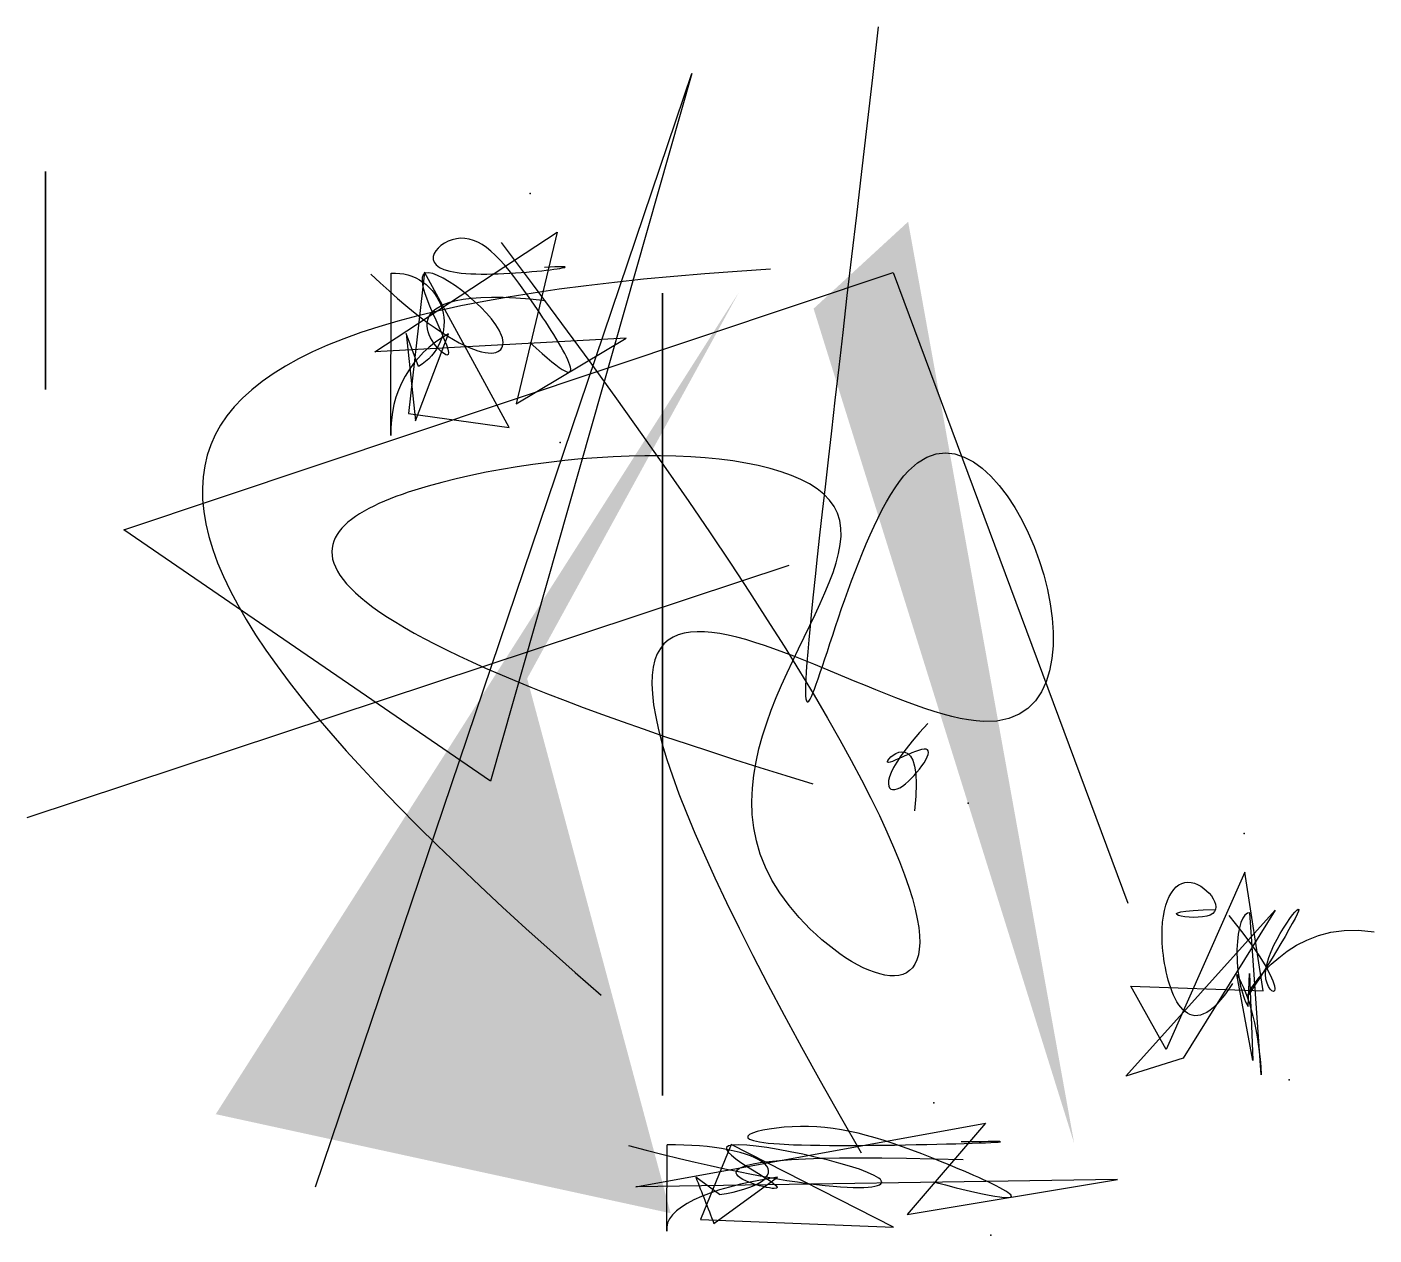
# Model space of a CAD drawing. Extents: x -0.99 to 1.11, y -1.02 to 0.87.
import ezdxf

# ---------------------------------------------------------------- set-up
doc = ezdxf.new("R2010")
doc.units = 0

# ---------------------------------------------------------------- blocks, each defined once
blk = doc.blocks.new('B0')
blk.add_open_spline([(0.15570563746485255, -0.043171667553009746, -0.15061708535510585), (-0.0010448941540705525, 0.1058624959097606, 0.009678257388818862), (-0.12621407958352382, 0.08218803880601239, -0.07018731321908209), (0.15449619456900948, -0.13260246812354862, 0.03755324482042513), (-0.045812905130690945, 0.19397835580882544, -0.1445517517400691), (0.1520449883270517, -0.03294448883246495, -0.05124601482331356), (-0.11673533955870706, -0.0021632464726387413, 0.1717460713602298)], degree=3)
blk.add_point((-0.09276510315306466, -0.16890039272260077, -0.03686005822616473))
blk = doc.blocks.new('B1')
blk.add_open_spline([(0.04844504124169102, -0.03321725236392897, -0.03262793600674749), (0.1589611026371776, -0.13747223463339897, 0.011676648130357709), (0.043942919268079084, 0.052511932196818045, 0.10422400445477059), (-0.057912108348225244, 0.17005604256897805, 0.0670751334155898), (-0.17005357529088982, 0.0422164581677395, 0.0067935802065324236), (0.1740992429003831, 0.09024654818472311, 0.06952869935659206), (0.07129992224069898, 0.08348122273589137, -0.021194377250322083)], degree=3)
blk.add_point((0.09532006750837063, -0.18937518381508492, -0.12955637522607866))
blk.add_3dface([(0.0909411969319488, 0.1384465552414355, -0.07926411270135879), (0.027117917440942108, -0.1290035543927849, 0.09009114873297441), (0.19838574640105228, -0.02649168688273934, 0.08557380898281436), (-0.19351551346537624, -0.04781238332956156, -0.004463517158791619)])
at = {"layer": 'cañería'}
blk.add_lwpolyline([(-0.16801465935911844, 0.07473879193493937, -0.7999241527531744), (-0.12557823577286104, -0.07066806608938667), (-0.14480937635241192, -0.01953208616557056, 1e-07), (-0.13005819646351924, -0.15535479150372203), (-0.07842123941037596, -0.01994956722264757, 0.2891861251423373), (-0.16828800841771382, -0.17839719257729703)], format="xyb", close=True, dxfattribs=at)
blk.add_3dface([(-0.11603068344670753, 0.07599597193087304, -0.05786349189489193), (-0.14097202785892657, -0.14391136494306012, 0.11687069887270946), (0.016106974006348473, -0.16578370191498104, 0.16216071782643066)], dxfattribs=at)
at = {"xscale": -1, "yscale": -1, "zscale": -1}
blk.add_blockref('B0', (-0.04390404490009017, 0.029823331522488644, -0.10590998908658267), dxfattribs=at)

msp = doc.modelspace()

# ---------------------------------------------------------------- linework, layer by layer
msp.add_line((0.19705246648267183, 0.02688538821812836, 0.6823052606669486), (-0.9912992020202014, -0.36656626578353624, -0.7316909749404727))
msp.add_lwpolyline([(-0.5413001193166176, -0.9419790626168678), (0.0456386123656678, 0.7941747151190859), (-0.26824827852722555, -0.3093646350197834), (-0.8403468053798331, 0.0824370258999807), (0.35987339689184417, 0.48394550307537876), (0.7255912402267093, -0.4998329348405879)])
at = {"extrusion": (1, 0, 0)}
msp.add_lwpolyline([(0.3996197865146929, -0.618342449262923, -1.9421558995507038), (0.45189675793769135, 0.6428924944809011, 1.4956900286833132)], format="xyb", close=True, dxfattribs=at)
msp.add_arc((0.47133373167634685, -0.7057837857211864, -0.9623277750635024), 0.17000268289439624, 0, 360, dxfattribs=at)
at = {"extrusion": (0.549034511993312, 0.48575734621560973, -0.801115160698112)}
msp.add_arc((-0.482423669707416, -0.7818122374306986, -0.105788644353918), 0.31262898602347955, 90, 90, dxfattribs=at)
msp.add_open_spline([(0.33642397883133257, 0.8668209288065756, 0.38691568092576434), (0.13582735621470565, -0.8558333801999434, -0.6003275108167039), (0.3297890807171453, 0.8899360371678586, -0.048701281232587545), (0.9424653999543262, -0.7837141230686913, -0.4369857198882774), (-0.41686979285288817, 0.3701154941106113, -0.26950091128642084), (0.3098723325187205, -0.889228844029615, 0.34634938912882984)], degree=3)
at = {"layer": 'B'}
for points in [[(-0.2517474595875582, 0.530725922813194, -0.3832047631999873), (0.8034618513390481, -0.8677861795230997, -0.829524564540381), (-0.22068551963818406, -0.48960517007076043, -0.023150607930440215), (0.5908771714530225, 0.2336022148639061, -0.7416368856200446), (-0.5050374492969603, 0.20666779150348957, -0.772001213163243), (-0.6783633231063191, -0.03541886924390969, 0.3149358241376792), (0.2342774660617033, -0.31370822676469556, 0.921229158983242)], [(0.1682300831525576, 0.48891369281897235, 0.9624387359347195), (-0.9562027300380582, 0.42036304087838605, -0.36321231707763), (-0.9723110940739885, 0.11736735169468804, -0.1844862372510041), (-0.0956388883648982, -0.6430297325008538, -0.7089932016386673)]]:
    msp.add_open_spline(points, degree=3, dxfattribs=at)
msp.add_solid([(0.3830018771668666, 0.5630394515069144), (0.23556542901972732, 0.4275119326375434), (0.6420503341034627, -0.8745308644491476)], dxfattribs=at)
at = {"layer": 'MUROS'}
msp.add_solid([(0.012605350391158288, -0.9831851973022152), (-0.21117403379763644, -0.14933666916223753), (-0.6968160810549942, -0.8286860071370439), (0.11887145870152471, 0.45280891744298635)], dxfattribs=at)

# ---------------------------------------------------------------- block references
msp.add_blockref('B1', (-0.25524710344183754, 0.4081496717231916, 0.9226929390545933))
at = {"xscale": 0.5, "yscale": 0.5, "zscale": 0.5, "rotation": 90}
msp.add_blockref('B0', (0.39200655130635, -0.2974251753264854, 0.14226406442270867), dxfattribs=at)
at = {"extrusion": (-0.7833819396950836, -0.054200191548839705, -0.2513914203871044), "rotation": 90}
msp.add_blockref('B1', (0.6514888368706102, -0.11134941547102595, -0.8329285696787005), dxfattribs=at)
at = {"layer": 'B', "xscale": 1.9161711970693058, "yscale": 0.5318834909934828, "zscale": 1.3714165952593667}
msp.add_blockref('B1', (0.3292794191821733, -0.9164670583358601, -0.5249329951213944), dxfattribs=at)

doc.saveas('drawing.dxf')
